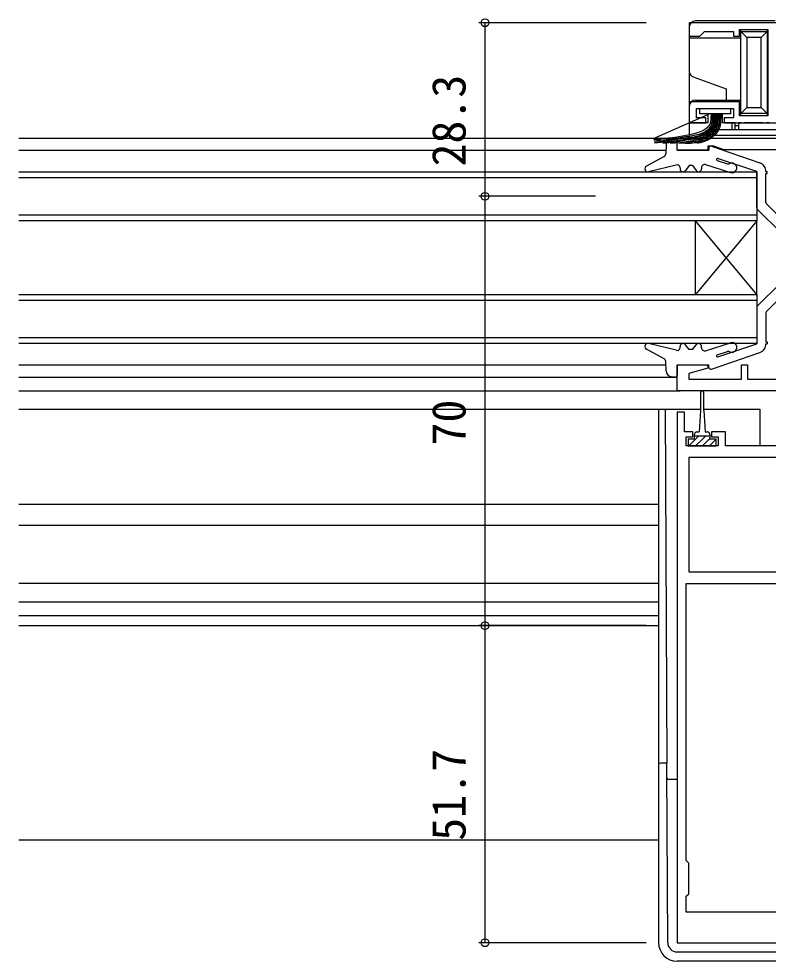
# Model space of a CAD drawing. Units: millimetres, scale not verified. Extents: x -437 to 438, y -681 to 678.
# Drawn here: x -126.5 to -4.4, y -551.7 to -398.1 of the extents above; entities that cross this region are included whole.
import ezdxf
from ezdxf.enums import TextEntityAlignment as Align

# ---------------------------------------------------------------- set-up
doc = ezdxf.new("R2010")
doc.units = ezdxf.units.MM
doc.header["$LTSCALE"] = 4
for name, color, linetype in [('0-3_YKK_11', 7, 'Continuous'), ('0-4_YKK_12', 2, 'Continuous'), ('0-5_YKK_13', 4, 'Continuous'), ('0-6_YKK_D', 6, 'Continuous')]:
    doc.layers.add(name, color=color, linetype=linetype)
doc.styles.add('ＭＳ ゴシック', font='')
doc.styles.get('ＭＳ ゴシック').set_extended_font_data('MS Gothic')

msp = doc.modelspace()

# ---------------------------------------------------------------- linework, layer by layer
at = {"layer": '0-3_YKK_11'}
for points in [[(17.7, -398.7), (-17.3, -398.7), (-17.3, -400.9), (-15.6, -400.9), (-15.3, -400.6), (-14.8, -400.1), (-10.1, -400.1), (-10.1, -400.9), (-9.1, -400.9), (-9.1, -399.8), (-4.5, -399.8), (-4.5, -413.9), (-9.1, -413.9), (-9.1, -411.6), (-17.3, -411.6), (-17.3, -415), (-14.6, -415), (-14.6, -414.2), (-16.1, -414.2), (-16.1, -412.7), (-10.1, -412.7), (-10.1, -414.2), (-11.6, -414.2), (-11.6, -415), (11.9, -415)], [(0.7, -419.4), (-11.652, -419.4), (-13.3, -418.8), (-14.3, -418.8), (-14.3, -419.5), (-19.3, -419.5), (-19.3, -417.5), (2.7, -417.5)], [(11.8, -458.7), (-19.3, -458.7), (-19.3, -454.5), (-14.34, -454.5), (-14.271, -455.022), (-17.4, -455.861), (-17.4, -456.8), (-8.8, -456.8), (-8.8, -454.5), (-7.8, -454.5), (-7.8, -456.8), (0.7, -456.8)], [(9.678, -461.7), (-1.3, -461.7), (-1.3, -467.7), (-11.4, -467.7), (-11.4, -465.4), (-13.7, -465.4), (-13.7, -466.2), (-12.6, -466.2), (-12.6, -467.7), (-17.8, -467.7), (-17.8, -466.2), (-16.7, -466.2), (-16.7, -465.4), (-18.1, -465.4), (-18.1, -462.2), (-19.3, -462.2)], [(-19.3, -462.2), (-19.3, -548.7), (20.7, -548.7)]]:
    msp.add_lwpolyline(points, dxfattribs=at)
for points in [[(-1.3, -488.2), (-1.3, -469.6), (-17.4, -469.6), (-17.4, -488.2)], [(-17.8, -535.3), (-17.8, -490.1), (-1.6, -490.1), (-0.8, -490.1), (-0.8, -509.6), (-1.3, -510.1), (-1.3, -520.6), (19.2, -520.6), (19.2, -535.3), (18.8, -535.7), (18.8, -540.7), (19.2, -541.1), (19.2, -543.7), (-17.8, -543.7), (-17.8, -541.1), (-17.4, -540.7), (-17.4, -535.7)]]:
    msp.add_lwpolyline(points, close=True, dxfattribs=at)
at = {"layer": '0-4_YKK_12'}
for p, q in [((-126.55, -417.5), (-19, -417.5)), ((-126.55, -419.5), (-21.111, -419.5)), ((-6.3, -424), (-126.55, -424)), ((-126.55, -430), (-6.301, -430)), ((-6.3, -431), (-126.55, -431)), ((-16.3, -443), (-16.3, -431)), ((-6.3, -443), (-16.3, -431)), ((-6.3, -431), (-16.3, -443)), ((-6.3, -443), (-6.3, -431)), ((-6.301, -444), (-126.55, -444)), ((-126.55, -450), (-6.301, -450)), ((-6.301, -451), (-126.55, -451)), ((-126.55, -454.499), (-21.111, -454.499)), ((-126.55, -456.5), (-19.3, -456.499)), ((-126.55, -458.7), (-18.8, -458.7)), ((-126.55, -461.7), (-15.45, -461.7)), ((-14.95, -461.7), (-5.8, -461.7)), ((-5.8, -461.7), (-5.8, -467.7)), ((-126.55, -477.2), (-22.3, -477.2)), ((-126.55, -480.6), (-22.3, -480.6)), ((-126.55, -493.1), (-22.3, -493.1)), ((-126.55, -495.37), (-22.3, -495.37)), ((-126.55, -497), (-22.3, -497)), ((-22.3, -532), (-126.55, -532))]:
    msp.add_line(p, q, dxfattribs=at)
for points in [[(-126.55, -423), (-6.3, -423), (-6.3, -431)], [(-126.55, -443), (-6.3, -443), (-6.3, -451)]]:
    msp.add_lwpolyline(points, dxfattribs=at)
at = {"layer": '0-5_YKK_13'}
for p, q in [((-17.3, -399.4), (-17.3, -401.2)), ((-3.3, -398.4), (-16.3, -398.4)), ((-8.9, -400.1), (-8.9, -399.817)), ((-7.9, -401.1), (-8.9, -400.1)), ((-8.9, -413.5), (-8.9, -400.1)), ((-4.6, -399.876), (-4.6, -400.1)), ((-4.6, -400.1), (-4.6, -413.5)), ((-8.9, -401.2), (-17.3, -401.2)), ((-17.3, -401.2), (-17.3, -406.6)), ((-5.6, -401.1), (-7.9, -401.1)), ((-7.9, -401.1), (-7.9, -412.5)), ((-5.6, -412.5), (-5.6, -401.1)), ((-17.3, -406.6), (-17.3, -412.3)), ((-16.642, -407.539), (-11.3, -409.484)), ((-11.3, -409.484), (-11.3, -411.3)), ((-16.3, -411.3), (-11.3, -411.3)), ((-11.3, -411.3), (-8.9, -411.3)), ((-17.3, -412.3), (-17.3, -415)), ((-7.9, -412.5), (-8.9, -413.5)), ((-7.9, -412.5), (-5.6, -412.5)), ((-4.6, -413.5), (-5.6, -412.5)), ((-13.96, -413.55), (-23.164, -417.603)), ((-14.3, -413.55), (-14.3, -415)), ((-11.9, -415), (-11.9, -413.55)), ((-4.6, -413.5), (-8.9, -413.5)), ((-8.9, -413.883), (-8.9, -413.5)), ((-4.6, -413.5), (-4.6, -413.824)), ((-17.3, -415), (-17.3, -417.5)), ((-14.3, -415), (-17.3, -415)), ((-12.5, -416.1), (1.9, -416.1)), ((-10.3, -415), (-11.9, -415)), ((-10.3, -416.1), (-10.3, -415)), ((-9.8, -415), (-10.3, -415)), ((-9.8, -416.1), (-9.8, -415.5)), ((-9.3, -415.5), (-9.8, -415.5)), ((-8.839, -415), (-9.3, -415)), ((-9.3, -415.5), (-9.3, -416.1)), ((-8.839, -415), (-8.34, -415)), ((-5.26, -415), (-8.34, -415)), ((-5.26, -415), (-4.762, -415)), ((-4.3, -415), (-4.762, -415)), ((-19.636, -417.526), (-20.185, -417.591)), ((-19.3, -419.5), (-19.3, -417.824)), ((2.9, -417.1), (-13.5, -417.1)), ((-13.5, -417.5), (-13.5, -417.1)), ((-22.591, -417.956), (-23.01, -418.002)), ((-21.066, -418.537), (-21.138, -420.089)), ((-14.1, -419.1), (-14.1, -419.5)), ((-13.703, -418.817), (-5.809, -421.554)), ((-21.401, -420.506), (-24.283, -422.058)), ((-19.3, -419.5), (-14.1, -419.5)), ((-6.301, -422.973), (-12.717, -420.83)), ((-19.418, -421.892), (-23.928, -422.985)), ((-18.8, -422.378), (-18.8, -422.5)), ((-17.3, -422), (-17.9, -422.8)), ((-16.8, -422), (-17.3, -422)), ((-16.8, -422), (-16.2, -422.8)), ((-15.3, -422.3), (-15.3, -422.5)), ((-14.649, -421.823), (-10.602, -423.113)), ((-12.754, -421.168), (-11.046, -421.712)), ((-6.3, -428.876), (-6.3, -422.973)), ((-4.8, -422.971), (-4.8, -422.971)), ((-4.8, -422.971), (-4.8, -422.971)), ((-4.8, -422.971), (-4.6, -422.971)), ((-4.8, -428.01), (-4.8, -423.271)), ((-4.8, -423.271), (-4.6, -423.271)), ((-4.6, -423.271), (-4.6, -422.971)), ((-4.712, -428.222), (-0.888, -432.046)), ((-6.212, -429.088), (-2.388, -432.912)), ((-6.212, -444.912), (-2.388, -441.088)), ((-4.712, -445.778), (-0.888, -441.954)), ((-6.3, -445.124), (-6.3, -451.027)), ((-4.8, -445.99), (-4.8, -450.729)), ((-19.418, -452.108), (-23.928, -451.015)), ((-18.8, -451.622), (-18.8, -451.5)), ((-17.3, -452), (-17.9, -451.2)), ((-16.8, -452), (-16.2, -451.2)), ((-15.3, -451.7), (-15.3, -451.5)), ((-14.649, -452.177), (-10.602, -450.887)), ((-12.651, -453.148), (-6.3, -451.027)), ((-4.8, -450.729), (-4.6, -450.729)), ((-4.8, -451.029), (-4.8, -451.029)), ((-4.8, -451.029), (-4.8, -451.029)), ((-4.8, -451.029), (-4.6, -451.029)), ((-4.6, -450.729), (-4.6, -451.029)), ((-21.401, -453.494), (-24.283, -451.941)), ((-16.8, -452), (-17.3, -452)), ((-13.702, -455.183), (-5.809, -452.446)), ((-12.754, -452.832), (-11.046, -452.288)), ((-21.066, -455.463), (-21.138, -453.911)), ((-19.3, -454.5), (-14.1, -454.5)), ((-19.3, -454.5), (-19.3, -456.176)), ((-14.1, -454.9), (-14.1, -454.5)), ((-19.636, -456.474), (-20.185, -456.409)), ((-15.45, -458.95), (-15.45, -461.9)), ((-14.95, -461.9), (-14.95, -458.95)), ((-22.3, -461.7), (-22.3, -519.7)), ((-21.229, -461.7), (-20.949, -519.4)), ((-15.45, -461.9), (-15.7, -465.4)), ((-14.95, -461.9), (-14.7, -465.4)), ((-16.05, -465.4), (-15.7, -465.4)), ((-14.7, -465.4), (-14.35, -465.4)), ((-17.412, -466.6), (-17.5, -466.688)), ((-15.79, -466.1), (-17.39, -467.7)), ((-16.45, -466.6), (-16.45, -465.8)), ((-13.95, -466.1), (-16.45, -466.1)), ((-13.95, -466.505), (-15.145, -467.7)), ((-12.922, -466.6), (-14.022, -467.7)), ((-13.95, -465.8), (-13.95, -466.6)), ((-22.3, -490.1), (-126.55, -490.1)), ((-22.3, -519.7), (-22.3, -520.4)), ((-22.3, -520.4), (-22.3, -548.7)), ((-20.949, -519.4), (-22, -519.4)), ((-20.945, -520.4), (-20.949, -519.4)), ((-20.808, -548.707), (-20.945, -520.4)), ((-19.3, -522.1), (-20.636, -522.1)), ((-19.308, -550.2), (20.707, -550.2)), ((20.7, -551.7), (-19.3, -551.7))]:
    msp.add_line(p, q, dxfattribs=at)
for points in [[(-8.9, -400.1), (-4.6, -400.1), (-5.6, -401.1)], [(-13.76, -413.552), (-13.781, -414.343), (-13.829, -414.847), (-13.889, -415.14), (-13.945, -415.301), (-14.387, -415.835), (-14.991, -416.257), (-15.783, -416.601), (-16.738, -416.885), (-17.818, -417.096), (-19.008, -417.287), (-19.282, -417.344), (-19.657, -417.412), (-20.071, -417.463), (-20.731, -417.538), (-21.708, -417.647), (-22.337, -417.716), (-23.072, -417.797)], [(-13.36, -413.556), (-13.364, -414.085), (-13.373, -414.485), (-13.408, -414.993), (-13.544, -415.49), (-13.766, -415.891), (-14.06, -416.235), (-14.8, -416.753), (-15.69, -417.115), (-16.165, -417.254), (-16.563, -417.339), (-16.982, -417.393), (-17.586, -417.471), (-18.998, -417.684), (-19.7, -417.815), (-20.072, -417.869), (-20.686, -417.945), (-21.11, -417.995), (-21.628, -418.054), (-22.248, -418.124), (-22.984, -418.204)], [(-13.16, -413.558), (-13.164, -414.132), (-13.174, -414.551), (-13.212, -415.054), (-13.36, -415.568), (-13.921, -416.378), (-14.708, -416.93), (-15.628, -417.304), (-17.732, -417.692), (-18.909, -417.888), (-19.23, -417.943), (-19.794, -418.018), (-20.27, -418.074), (-20.927, -418.146), (-21.807, -418.24), (-22.95, -418.358)], [(-13.56, -413.554), (-13.561, -413.792), (-13.564, -414.007), (-13.567, -414.199), (-13.572, -414.371), (-13.578, -414.525), (-13.586, -414.661), (-13.604, -414.887), (-13.628, -415.063), (-13.656, -415.201), (-13.728, -415.413), (-13.82, -415.601), (-13.93, -415.777), (-14.057, -415.94), (-14.199, -416.091), (-14.355, -416.228), (-14.523, -416.354), (-14.893, -416.575), (-15.303, -416.763), (-15.753, -416.92), (-16.239, -417.041), (-16.762, -417.136), (-17.316, -417.227), (-17.893, -417.318), (-19.088, -417.514), (-19.692, -417.626), (-19.993, -417.688), (-20.058, -417.697), (-20.181, -417.71), (-20.27, -417.718), (-20.378, -417.729), (-20.509, -417.741), (-20.664, -417.757), (-20.846, -417.774), (-21.055, -417.795), (-21.294, -417.819), (-21.566, -417.847), (-21.871, -417.879), (-22.212, -417.915), (-22.591, -417.956)], [(-12.96, -413.56), (-13.043, -415.243), (-13.286, -415.872), (-13.669, -416.407), (-14.149, -416.825), (-14.686, -417.143), (-15.263, -417.391), (-15.838, -417.574), (-16.322, -417.663), (-16.972, -417.756), (-17.737, -417.869), (-18.52, -418.005), (-19.647, -418.171), (-21.592, -418.408)], [(-12.76, -413.561), (-12.844, -415.27), (-13.091, -415.931), (-13.483, -416.499), (-13.972, -416.944), (-14.515, -417.281), (-15.091, -417.539), (-15.685, -417.736), (-16.257, -417.853), (-16.852, -417.955), (-17.471, -418.056), (-18.098, -418.149), (-18.908, -418.26), (-20.42, -418.406)], [(-12.56, -413.563), (-12.634, -415.25), (-12.854, -415.904), (-13.209, -416.483), (-13.661, -416.952), (-14.168, -417.315), (-14.7, -417.593), (-15.249, -417.81), (-15.75, -417.955), (-16.219, -418.04), (-16.791, -418.14), (-17.379, -418.236), (-17.93, -418.311), (-18.905, -418.399)], [(-12.36, -413.565), (-12.361, -413.72), (-12.361, -413.865), (-12.362, -414), (-12.364, -414.125), (-12.365, -414.241), (-12.367, -414.349), (-12.369, -414.449), (-12.372, -414.541), (-12.374, -414.625), (-12.377, -414.703), (-12.384, -414.841), (-12.392, -414.958), (-12.402, -415.057), (-12.412, -415.141), (-12.424, -415.216), (-12.451, -415.348), (-12.522, -415.603), (-12.613, -415.851), (-12.723, -416.091), (-12.852, -416.319), (-12.997, -416.534), (-13.157, -416.734), (-13.327, -416.916), (-13.507, -417.083), (-13.694, -417.235), (-13.886, -417.372), (-14.08, -417.496), (-14.278, -417.608), (-14.477, -417.71), (-14.679, -417.802), (-14.882, -417.887), (-15.086, -417.964), (-15.291, -418.033), (-15.496, -418.091), (-15.698, -418.138), (-16.107, -418.217), (-16.314, -418.255), (-16.515, -418.291), (-16.706, -418.322)], [(-12.16, -413.567), (-12.208, -415.126), (-12.347, -415.713), (-12.581, -416.25), (-12.897, -416.733), (-13.273, -417.141), (-13.684, -417.476), (-14.11, -417.745), (-14.544, -417.961), (-14.99, -418.139), (-15.501, -418.282), (-16.062, -418.4)], [(-9.8, -415.5), (-9.8, -415), (-9.3, -415), (-9.3, -415.5)], [(-16.706, -418.322), (-16.798, -418.335), (-16.9, -418.346), (-17.011, -418.356), (-17.13, -418.365), (-17.256, -418.372), (-17.389, -418.378), (-17.672, -418.388), (-17.821, -418.391), (-17.896, -418.392), (-17.934, -418.393), (-17.954, -418.393), (-17.963, -418.394), (-17.973, -418.4)], [(-16.45, -466.6), (-17.5, -466.6), (-17.5, -467.7), (-12.9, -467.7), (-12.9, -466.6), (-13.95, -466.6)], [(-14.667, -466.1), (-15.2, -466.633), (-16.267, -467.7)]]:
    msp.add_lwpolyline(points, dxfattribs=at)
msp.add_lwpolyline([(-15.6, -413.55), (-15.6, -412.7), (-10.6, -412.7), (-10.6, -413.55)], close=True, dxfattribs=at)
for centre, radius, start, end in [((-16.3, -399.4), 1, 90, 180), ((-16.3, -406.6), 1, 180, 250), ((-16.3, -412.3), 1, 90, 180), ((-12.5, -417.1), 1, 90, 180), ((-20.067, -418.584), 1, 96.78003, 177.31769), ((-19.6, -417.824), 0.3, 0, 96.78003), ((-13.8, -419.1), 0.3, 70.87549, 180), ((-21.638, -420.066), 0.5, 298.31242, 357.31769), ((-12.704, -421.009), 0.166, 71.53127, 252.31955), ((-24.045, -422.499), 0.5, 118.31242, 283.62039), ((-19.3, -422.378), 0.5, 0, 103.62039), ((-18.3, -422.5), 0.5, 180, 323.1301), ((-15.8, -422.5), 0.5, 216.8699, 0), ((-14.8, -422.3), 0.5, 72.31955, 180), ((-10.955, -421.426), 0.3, 252.31955, 302.79835), ((-10.359, -422.351), 0.8, 252.31955, 122.79835), ((-6.3, -422.971), 1.5, 360, 70.87549), ((-4.5, -428.01), 0.3, 180, 225), ((-6, -428.876), 0.3, 180.00015, 225), ((-6, -445.124), 0.3, 135, 179.99985), ((-4.5, -445.99), 0.3, 135, 180), ((-24.045, -451.501), 0.5, 76.37961, 241.68758), ((-19.3, -451.622), 0.5, 256.37961, 0), ((-18.3, -451.5), 0.5, 36.8699, 180), ((-15.8, -451.5), 0.5, 360, 143.1301), ((-10.359, -451.649), 0.8, 237.20165, 107.68045), ((-6.3, -451.029), 1.5, 289.12451, 0), ((-14.8, -451.7), 0.5, 180, 287.68045), ((-12.704, -452.991), 0.166, 107.68045, 288.46873), ((-10.955, -452.574), 0.3, 57.20165, 107.68045), ((-21.638, -453.934), 0.5, 2.68232, 61.68758), ((-20.067, -455.416), 1, 182.68232, 263.21997), ((-19.6, -456.176), 0.3, 263.21997, 360), ((-13.8, -454.9), 0.3, 180, 289.12451), ((-15.2, -458.95), 0.25, 0, 180), ((-16.05, -465.8), 0.4, 90, 180), ((-14.35, -465.8), 0.4, 0, 90), ((-22, -519.7), 0.3, 90, 180), ((-20.638, -521.8), 0.3, 180.27724, 270), ((-19.3, -548.7), 3, 180, 270), ((-19.308, -548.7), 1.5, 180.27724, 270)]:
    msp.add_arc(centre, radius, start, end, dxfattribs=at)
at = {"layer": '0-6_YKK_D'}
for p, q in [((-24.3, -398.7), (-51.6, -398.7)), ((-50.6, -398.7), (-50.6, -427)), ((-32.6, -427), (-51.6, -427)), ((-32.6, -427), (-51.6, -427)), ((-50.6, -427), (-50.6, -497)), ((-24.3, -497), (-51.6, -497)), ((-24.3, -497), (-51.6, -497)), ((-50.6, -497), (-50.6, -548.7)), ((-24.3, -548.7), (-51.6, -548.7))]:
    msp.add_line(p, q, dxfattribs=at)
for centre in [(-50.6, -398.7), (-50.6, -427), (-50.6, -427), (-50.6, -497), (-50.6, -497), (-50.6, -548.7)]:
    msp.add_circle(centre, 0.637, dxfattribs=at)

# ---------------------------------------------------------------- texts
at = {"layer": '0-6_YKK_D', "style": 'ＭＳ ゴシック'}
for s, p in [('28.3', (-52.1, -422.14)), ('70', (-52.1, -467.625)), ('51.7', (-52.1, -532.076))]:
    msp.add_text(s, height=5.499, rotation=90, dxfattribs=at).set_placement(p, align=Align.BOTTOM_LEFT)

doc.saveas('drawing.dxf')
